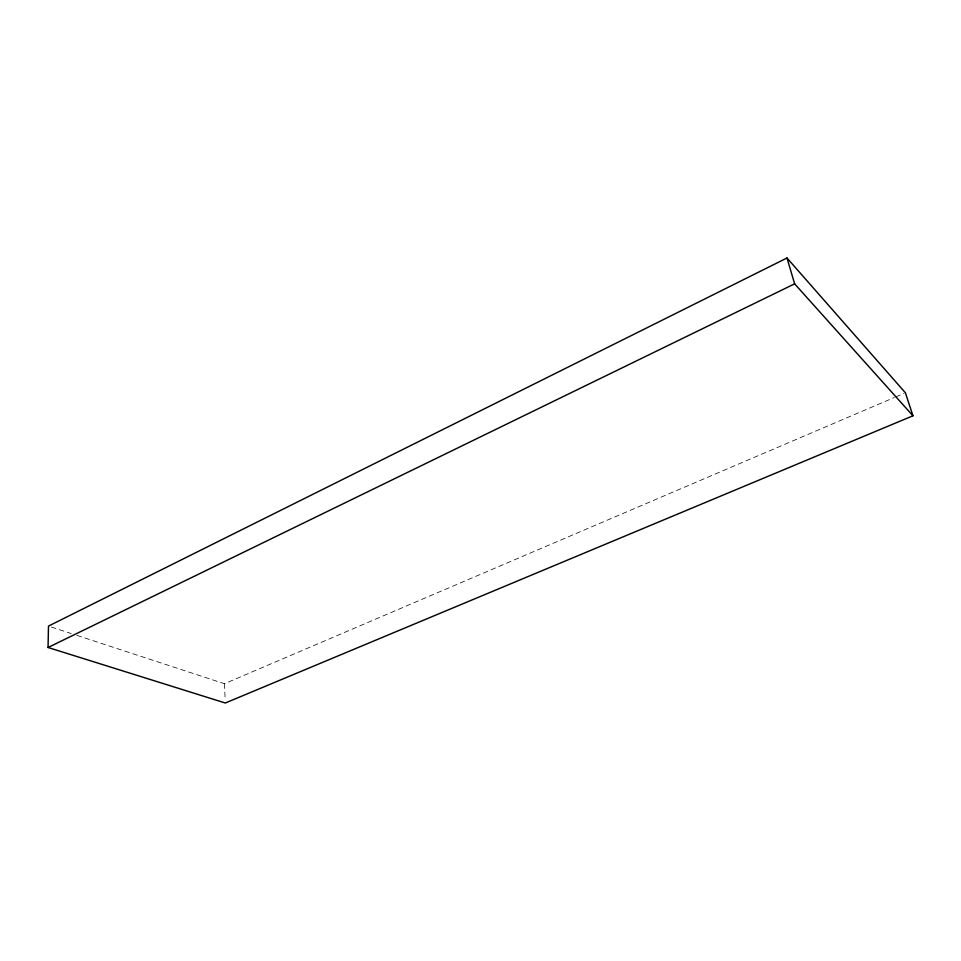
<?xml version="1.0" encoding="UTF-8"?>
<svg xmlns="http://www.w3.org/2000/svg" width="961" height="961" viewBox="0 0 961 961"><rect width="100%" height="100%" fill="white"/><g stroke="black" fill="none" stroke-linecap="round" stroke-linejoin="round"><path stroke-width="0.72" stroke-dasharray="4.8 3.6" d="M76.88 635.377L224.466 683.727L894.367 397.494M895.748 396.905L904.013 393.373M51.341 627.016L71.198 633.527M224.466 683.727L225.186 700.04"/><path stroke-width="1.44" d="M48.05 647.498L48.494 626.079L786.987 257.992L905.394 392.773L912.95 415.789L225.306 703.008L48.05 647.498L794.639 283.843L912.95 415.789M786.987 257.992L794.639 283.843"/></g></svg>
